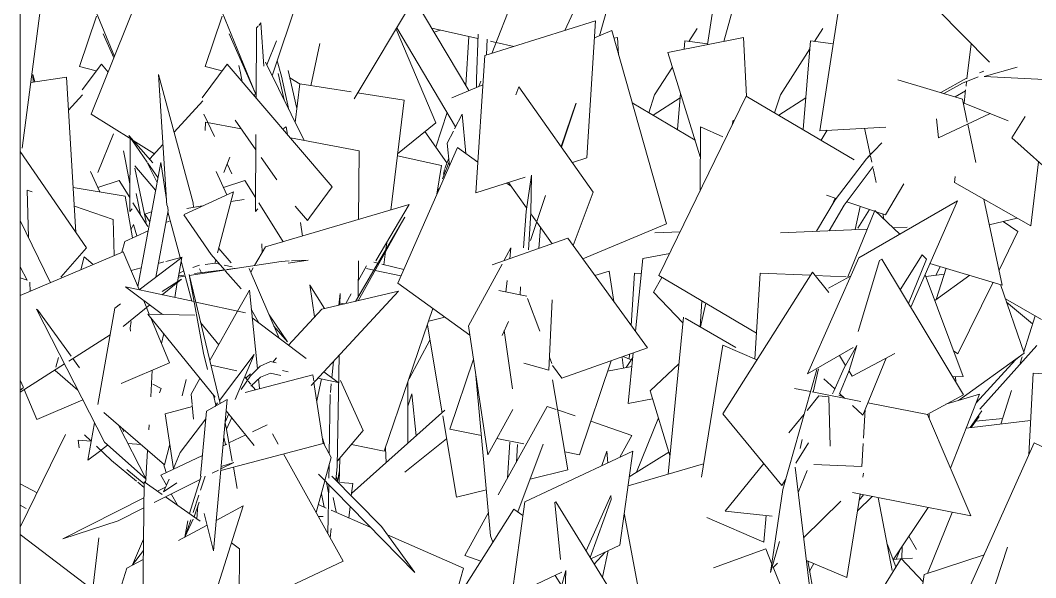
# Model space of a CAD drawing. Header units: inches. Extents: x 99 to 15695, y -7208 to 2559.
# Drawn here: x 14481.61 to 14487.71, y -3655.05 to -3651.7 of the extents above; entities that cross this region are included whole.
import ezdxf

# ---------------------------------------------------------------- set-up
doc = ezdxf.new("R2010")
doc.units = ezdxf.units.IN
doc.header["$LTSCALE"] = 96
doc.header["$MEASUREMENT"] = 0
doc.layers.add('Common', color=4, linetype='Continuous', lineweight=5)

msp = doc.modelspace()

# ---------------------------------------------------------------- linework, layer by layer
at = {"layer": 'Common'}
for p, q in [((14481.6142, -3622.3778), (14481.6142, -3657.4264)), ((14485.2516, -3650.9652), (14484.8814, -3651.7654)), ((14483.419, -3651.1584), (14483.1264, -3652.0365)), ((14484.1634, -3651.2662), (14483.6174, -3652.1756)), ((14485.2342, -3651.2898), (14485.0911, -3651.7968)), ((14485.9888, -3651.2898), (14485.8362, -3651.8304)), ((14482.3554, -3651.4804), (14482.0405, -3652.2677)), ((14484.4439, -3651.9026), (14484.5958, -3651.5165)), ((14481.7406, -3651.5847), (14481.625, -3652.4721)), ((14484.3069, -3652.1256), (14483.9788, -3651.5737)), ((14485.7784, -3651.5887), (14485.7382, -3651.8496)), ((14486.533, -3651.5887), (14486.4131, -3652.3667)), ((14481.9697, -3651.9823), (14482.0706, -3651.6793)), ((14482.0704, -3651.6563), (14482.1792, -3651.9209)), ((14482.7242, -3651.9823), (14482.8252, -3651.6793)), ((14482.825, -3651.6563), (14483.0235, -3652.1391)), ((14487.1162, -3651.6368), (14487.4301, -3651.9553)), ((14483.0328, -3651.7484), (14483.0413, -3651.7388)), ((14483.0451, -3651.7345), (14483.058, -3651.7199)), ((14483.058, -3651.7199), (14483.0752, -3651.9797)), ((14484.4019, -3651.9157), (14485.0673, -3651.7071)), ((14485.0673, -3651.7071), (14485.0143, -3652.53)), ((14482.1758, -3651.9292), (14482.1124, -3651.7861)), ((14483.0235, -3652.1391), (14482.8669, -3651.7861)), ((14483.0299, -3652.1705), (14483.0328, -3651.7484)), ((14483.8691, -3651.7564), (14484.1082, -3652.3187)), ((14483.8733, -3651.7494), (14484.2265, -3652.3435)), ((14484.3611, -3651.8134), (14484.0849, -3651.7521)), ((14484.0981, -3651.7744), (14484.1343, -3651.7631)), ((14484.3067, -3651.8013), (14484.2879, -3652.0936)), ((14484.3528, -3652.0563), (14484.362, -3651.7866)), ((14485.0607, -3651.8095), (14485.164, -3651.7662)), ((14485.164, -3651.7662), (14485.4927, -3652.9256)), ((14485.6266, -3651.8311), (14485.6767, -3651.7528)), ((14486.3812, -3651.8311), (14486.4312, -3651.7528)), ((14483.094, -3651.9704), (14483.1514, -3651.8269)), ((14483.3588, -3652.0965), (14483.4124, -3651.8435)), ((14484.4128, -3651.9123), (14484.4155, -3651.8176)), ((14484.4674, -3651.8369), (14484.4367, -3651.8301)), ((14484.5763, -3651.8611), (14484.4695, -3651.8374)), ((14485.1994, -3651.8073), (14485.1769, -3651.8117)), ((14485.2051, -3651.911), (14485.1994, -3651.8073)), ((14485.954, -3651.8073), (14485.4996, -3651.8964)), ((14485.6019, -3651.828), (14485.5979, -3651.8772)), ((14485.7389, -3651.8453), (14485.6019, -3651.828)), ((14485.954, -3651.8073), (14485.9731, -3652.1594)), ((14486.3565, -3651.828), (14486.3127, -3652.3602)), ((14486.4935, -3651.8453), (14486.3565, -3651.828)), ((14487.296, -3652.0545), (14487.3214, -3651.845)), ((14484.3488, -3652.7386), (14484.4019, -3651.9157)), ((14485.4996, -3651.8964), (14485.6952, -3652.5227)), ((14486.1759, -3652.1523), (14486.3526, -3651.8759)), ((14482.0703, -3652.008), (14481.9697, -3651.9823)), ((14481.9862, -3652.1216), (14482.1008, -3651.9668)), ((14482.1008, -3651.9668), (14482.1417, -3652.0146)), ((14482.706, -3652.1686), (14482.8553, -3651.9668)), ((14482.8248, -3652.008), (14482.7242, -3651.9823)), ((14482.8553, -3651.9668), (14483.4864, -3652.703)), ((14482.9348, -3652.0194), (14482.9254, -3651.9756)), ((14483.3175, -3652.4256), (14483.0865, -3651.9552)), ((14483.1812, -3652.04), (14483.1563, -3651.9469)), ((14485.4213, -3652.1523), (14485.5276, -3651.986)), ((14487.5965, -3651.9859), (14487.3986, -3652.0418)), ((14481.6765, -3652.0769), (14481.8913, -3652.0458)), ((14481.6923, -3652.0746), (14481.6895, -3652.0301)), ((14481.6895, -3652.0301), (14481.7012, -3652.0734)), ((14481.8913, -3652.0458), (14481.948, -3652.9772)), ((14482.4935, -3652.8156), (14482.4441, -3652.0301)), ((14482.4441, -3652.0301), (14482.6522, -3652.7986)), ((14482.9348, -3652.0194), (14482.9463, -3652.0729)), ((14483.1972, -3652.1806), (14483.1615, -3652.0228)), ((14483.2267, -3652.2408), (14483.1812, -3652.04)), ((14483.2747, -3652.2334), (14483.2222, -3652.0055)), ((14483.2933, -3652.0864), (14483.2323, -3652.0495)), ((14487.1384, -3652.1378), (14487.2966, -3652.0489)), ((14487.2681, -3652.0804), (14487.363, -3652.0441)), ((14487.3966, -3652.0103), (14487.3703, -3652.0202)), ((14487.3986, -3652.0418), (14488.0026, -3652.0723)), ((14483.2644, -3652.3175), (14483.2928, -3652.0863)), ((14483.2928, -3652.0863), (14483.5995, -3652.1339)), ((14484.2048, -3652.1684), (14484.3906, -3652.0905)), ((14484.3514, -3652.1069), (14484.3528, -3652.0563)), ((14484.3659, -3652.1009), (14484.378, -3652.0699)), ((14484.5887, -3652.1514), (14484.6069, -3652.1031)), ((14484.6069, -3652.1031), (14485.0529, -3652.7345)), ((14486.8816, -3652.0611), (14487.2682, -3652.1766)), ((14487.2681, -3652.0804), (14487.1569, -3652.1433)), ((14487.2905, -3652.0993), (14487.294, -3652.0705)), ((14481.9875, -3652.1513), (14481.9034, -3652.2436)), ((14483.019, -3652.1578), (14483.0302, -3652.1299)), ((14483.6388, -3652.14), (14483.9183, -3652.1834)), ((14485.3863, -3652.2586), (14485.4213, -3652.1523)), ((14485.4122, -3652.2739), (14485.5738, -3652.17)), ((14485.9714, -3652.1584), (14485.4468, -3653.2363)), ((14485.5761, -3652.1415), (14485.5582, -3652.3602)), ((14486.6179, -3652.5406), (14485.9714, -3652.1584)), ((14486.1409, -3652.2586), (14486.1759, -3652.1523)), ((14486.1668, -3652.2739), (14486.3284, -3652.17)), ((14487.2244, -3652.1635), (14487.2871, -3652.1273)), ((14487.2781, -3652.2017), (14487.2878, -3652.1214)), ((14482.7095, -3652.1871), (14482.5376, -3652.3756)), ((14483.9183, -3652.1834), (14483.8373, -3652.8428)), ((14484.8603, -3652.4618), (14484.948, -3652.2037)), ((14484.8624, -3652.4648), (14484.9496, -3652.2008)), ((14485.664, -3652.4227), (14485.2869, -3652.1998)), ((14487.2682, -3652.1766), (14487.2978, -3652.3146)), ((14487.5433, -3652.3073), (14487.2781, -3652.2017)), ((14482.0405, -3652.2677), (14482.2826, -3652.4198)), ((14482.7788, -3652.401), (14482.7161, -3652.2668)), ((14484.1078, -3652.4648), (14484.1759, -3652.2584)), ((14484.2204, -3652.3554), (14484.2655, -3652.2669)), ((14484.2655, -3652.2669), (14484.2883, -3652.5039)), ((14487.1245, -3652.4087), (14487.4356, -3652.2644)), ((14487.566, -3652.4087), (14487.6445, -3652.2808)), ((14482.7244, -3652.3657), (14482.7248, -3652.3153)), ((14482.7248, -3652.3153), (14482.9391, -3652.3552)), ((14483.0278, -3652.4819), (14482.9029, -3652.3034)), ((14483.2108, -3652.3434), (14483.1935, -3652.3537)), ((14483.2177, -3652.3895), (14483.2108, -3652.3434)), ((14484.1082, -3652.3187), (14483.8787, -3652.5061)), ((14485.6965, -3652.3433), (14485.6936, -3652.7292)), ((14485.8308, -3652.4026), (14485.6965, -3652.3433)), ((14485.8921, -3652.3044), (14485.8866, -3652.3327)), ((14486.4131, -3652.3667), (14486.8092, -3652.3447)), ((14486.7139, -3652.5094), (14486.6801, -3652.3518)), ((14487.1125, -3652.2949), (14487.1245, -3652.4087)), ((14487.3005, -3652.3271), (14487.35, -3652.5579)), ((14482.0803, -3652.6181), (14482.1732, -3652.3859)), ((14482.3758, -3652.5546), (14482.2662, -3652.396)), ((14482.2662, -3652.396), (14482.4095, -3652.5593)), ((14482.2707, -3652.8519), (14482.2737, -3652.4142)), ((14483.0253, -3652.8519), (14483.0284, -3652.3894)), ((14483.2355, -3652.4104), (14483.6473, -3652.487)), ((14484.0425, -3652.3723), (14484.1745, -3652.5592)), ((14484.177, -3652.4408), (14484.2133, -3652.3695)), ((14486.4562, -3652.3643), (14486.4206, -3652.4239)), ((14487.8694, -3652.6828), (14487.566, -3652.4087)), ((14482.2925, -3652.426), (14482.4192, -3652.5056)), ((14482.4705, -3652.4493), (14482.3915, -3652.5359)), ((14484.2381, -3652.4676), (14483.8793, -3653.2812)), ((14484.1901, -3652.5765), (14484.177, -3652.4408)), ((14484.3606, -3652.5561), (14484.2381, -3652.4676)), ((14486.785, -3652.4395), (14486.6919, -3652.5349)), ((14482.0122, -3653.0704), (14481.6142, -3652.4924)), ((14482.2332, -3652.4882), (14482.2427, -3652.5367)), ((14482.2427, -3652.5367), (14482.2718, -3652.6856)), ((14482.8349, -3652.6181), (14482.8723, -3652.5246)), ((14483.0589, -3652.5265), (14483.1535, -3652.6617)), ((14483.6473, -3652.487), (14483.6447, -3652.8996)), ((14483.8772, -3652.5181), (14484.143, -3652.5759)), ((14484.1857, -3652.5308), (14484.1613, -3652.5928)), ((14485.0143, -3652.53), (14484.9276, -3652.5572)), ((14486.6919, -3652.5349), (14486.5055, -3652.7807)), ((14486.7234, -3652.5008), (14486.6919, -3652.5349)), ((14486.7239, -3652.5564), (14486.7159, -3652.5187)), ((14482.4263, -3652.7227), (14482.3011, -3652.5766)), ((14482.3415, -3652.781), (14482.3019, -3652.5912)), ((14482.3189, -3653.3012), (14482.4572, -3652.5565)), ((14482.3746, -3652.5544), (14482.4348, -3652.677)), ((14482.4402, -3652.6479), (14482.3806, -3652.5616)), ((14482.4572, -3652.5565), (14482.4913, -3652.7799)), ((14482.8558, -3652.5659), (14482.8833, -3652.6248)), ((14484.143, -3652.5759), (14484.1149, -3652.7469)), ((14484.1476, -3652.6556), (14484.1878, -3652.5534)), ((14486.7336, -3652.5811), (14486.5598, -3652.8134)), ((14486.7499, -3652.6773), (14486.7319, -3652.5936)), ((14487.7261, -3652.5534), (14487.6794, -3652.9379)), ((14482.0356, -3652.6119), (14482.0916, -3652.7342)), ((14482.8543, -3652.752), (14482.7902, -3652.6119)), ((14484.1598, -3652.5996), (14484.1535, -3652.6287)), ((14484.6445, -3652.6459), (14484.3488, -3652.7386)), ((14484.6815, -3652.6343), (14484.65, -3652.8506)), ((14484.6781, -3652.8605), (14484.6815, -3652.6343)), ((14487.2202, -3652.6781), (14487.2246, -3652.6416)), ((14481.9316, -3652.707), (14482.2433, -3652.76)), ((14482.2072, -3652.6652), (14482.0796, -3652.7081)), ((14482.2713, -3652.7681), (14482.2072, -3652.6652)), ((14482.9618, -3652.6652), (14482.8342, -3652.7081)), ((14483.0258, -3652.7681), (14482.9618, -3652.6652)), ((14483.4864, -3652.703), (14483.3516, -3652.885)), ((14484.1313, -3652.7097), (14484.118, -3652.7282)), ((14484.5629, -3652.7023), (14484.5332, -3652.6808)), ((14484.653, -3652.8299), (14484.5451, -3652.6771)), ((14486.8063, -3652.8712), (14486.9173, -3652.6857)), ((14487.6794, -3652.9379), (14487.2202, -3652.6781)), ((14481.6637, -3653.0062), (14481.656, -3652.724)), ((14481.656, -3652.724), (14481.685, -3652.7339)), ((14482.2433, -3652.76), (14482.287, -3653.0102)), ((14482.3093, -3652.7425), (14482.3235, -3652.8124)), ((14482.3692, -3652.9164), (14482.3415, -3652.781)), ((14482.8929, -3652.7344), (14482.598, -3652.8687)), ((14482.7981, -3653.0989), (14482.8929, -3652.7344)), ((14482.9572, -3652.7796), (14482.878, -3652.7919)), ((14484.6771, -3653.026), (14484.7665, -3652.7551)), ((14485.0529, -3652.7345), (14484.9322, -3653.0555)), ((14486.3921, -3652.9703), (14486.5055, -3652.7807)), ((14486.4523, -3652.7536), (14486.5112, -3652.7732)), ((14486.4818, -3652.8204), (14486.5056, -3652.7713)), ((14487.3972, -3652.7782), (14487.5075, -3653.2926)), ((14481.9385, -3652.8203), (14482.1711, -3652.8996)), ((14482.2846, -3652.8362), (14482.2707, -3652.8519)), ((14482.3798, -3652.9425), (14482.2903, -3652.7987)), ((14482.3235, -3652.8124), (14482.3351, -3652.8707)), ((14482.497, -3652.8175), (14482.5011, -3652.8446)), ((14482.7083, -3652.8184), (14482.6143, -3652.8331)), ((14482.6522, -3652.7986), (14482.654, -3652.8269)), ((14483.0392, -3652.8362), (14483.0253, -3652.8519)), ((14483.1909, -3653.0333), (14483.0449, -3652.7987)), ((14483.0851, -3653.0645), (14483.9473, -3652.8104)), ((14483.337, -3652.9048), (14483.2642, -3652.8198)), ((14483.9473, -3652.8104), (14483.749, -3653.1479)), ((14486.4691, -3652.9669), (14486.5598, -3652.8134)), ((14486.5742, -3652.7941), (14486.7413, -3652.8496)), ((14486.6241, -3652.9601), (14486.6545, -3652.8208)), ((14486.6413, -3652.9522), (14486.7108, -3652.8395)), ((14486.6463, -3653.1289), (14487.2395, -3652.7873)), ((14487.2395, -3652.7873), (14486.9583, -3653.4256)), ((14482.1711, -3652.8996), (14482.177, -3653.1164)), ((14482.4021, -3652.8534), (14482.3615, -3652.867)), ((14482.3615, -3652.867), (14482.3908, -3652.9141)), ((14482.5011, -3652.8446), (14482.4268, -3653.2452)), ((14482.5738, -3653.1284), (14482.4994, -3652.8539)), ((14482.7599, -3653.1105), (14482.5951, -3652.8719)), ((14483.3516, -3652.8851), (14483.337, -3652.9048)), ((14483.9218, -3652.8852), (14483.6253, -3653.3906)), ((14483.6415, -3653.3869), (14483.9218, -3652.8852)), ((14484.6338, -3653.0703), (14484.65, -3652.8506)), ((14484.6652, -3653.0814), (14484.6781, -3652.8605)), ((14484.7098, -3652.9103), (14484.6778, -3652.8651)), ((14486.743, -3652.8454), (14486.5808, -3653.243)), ((14486.8933, -3652.9866), (14486.743, -3652.8454)), ((14486.7509, -3652.8528), (14486.8063, -3652.8712)), ((14486.7967, -3652.8958), (14486.7903, -3652.8659)), ((14487.5964, -3652.8909), (14487.4298, -3652.9306)), ((14481.6142, -3652.9047), (14481.7963, -3653.2788)), ((14482.2784, -3652.9612), (14482.2939, -3652.9292)), ((14482.2939, -3652.9292), (14482.3138, -3652.998)), ((14482.5138, -3652.907), (14482.4928, -3652.9165)), ((14483.3086, -3652.9986), (14483.2964, -3652.9171)), ((14484.8054, -3653.0457), (14484.7135, -3652.9156)), ((14484.7271, -3653.0731), (14484.7365, -3652.9481)), ((14485.4927, -3652.9256), (14484.9907, -3653.1361)), ((14486.1764, -3652.9798), (14486.6975, -3652.9569)), ((14486.8544, -3652.95), (14486.9376, -3652.9464)), ((14487.6018, -3652.972), (14487.5121, -3652.911)), ((14482.3809, -3652.9675), (14482.241, -3653.0312)), ((14484.4471, -3653.1712), (14484.9008, -3653.0122)), ((14484.9008, -3653.0122), (14485.3784, -3653.6705)), ((14485.4218, -3652.9798), (14485.5749, -3652.973)), ((14487.4882, -3653.2029), (14487.6018, -3652.972)), ((14481.8573, -3653.2457), (14482.0122, -3653.0704)), ((14482.241, -3653.0312), (14482.224, -3653.0963)), ((14482.8789, -3653.159), (14482.8049, -3653.0727)), ((14483.0202, -3653.1751), (14483.0851, -3653.0645)), ((14483.0651, -3653.0985), (14483.064, -3653.0449)), ((14483.8132, -3653.0387), (14483.8082, -3653.0788)), ((14484.559, -3653.0702), (14484.5172, -3653.1466)), ((14484.559, -3653.0702), (14484.5515, -3653.1346)), ((14481.6142, -3653.3564), (14482.2319, -3653.0929)), ((14481.9967, -3653.1237), (14481.9768, -3653.2018)), ((14482.0508, -3653.1702), (14481.9967, -3653.1237)), ((14482.2319, -3653.0929), (14482.327, -3653.3205)), ((14482.3272, -3653.3206), (14482.5833, -3653.1266)), ((14482.5865, -3653.1251), (14482.4883, -3653.1508)), ((14482.5833, -3653.1266), (14482.5575, -3653.2727)), ((14482.8408, -3653.2026), (14482.7599, -3653.1105)), ((14482.7814, -3653.1631), (14482.7871, -3653.1414)), ((14483.342, -3653.1434), (14483.2214, -3653.1619)), ((14483.2425, -3653.1478), (14483.342, -3653.1434)), ((14483.8067, -3653.0911), (14483.7969, -3653.1707)), ((14485.3498, -3653.1345), (14485.3056, -3653.5703)), ((14485.5118, -3653.1029), (14485.3498, -3653.1345)), ((14486.3391, -3653.8262), (14486.6463, -3653.1289)), ((14486.6424, -3653.5712), (14486.7712, -3653.1449)), ((14486.7712, -3653.1449), (14486.7842, -3653.1379)), ((14486.7842, -3653.1379), (14487.2759, -3653.9508)), ((14486.8954, -3653.3218), (14487.0269, -3653.112)), ((14486.9444, -3653.4027), (14487.053, -3653.1366)), ((14487.053, -3653.1366), (14487.0269, -3653.112)), ((14481.6561, -3653.2638), (14481.6142, -3653.1831)), ((14482.3396, -3653.1897), (14482.279, -3653.2056)), ((14482.4766, -3653.1539), (14482.4421, -3653.1629)), ((14482.5947, -3653.2075), (14482.5662, -3653.2234)), ((14482.6446, -3653.3897), (14482.5794, -3653.149)), ((14482.6283, -3653.2353), (14483.1791, -3653.1506)), ((14482.6888, -3653.1732), (14482.6503, -3653.1872)), ((14482.8395, -3653.2011), (14482.6606, -3653.2243)), ((14482.6897, -3653.1963), (14482.7009, -3653.2191)), ((14482.7243, -3653.1693), (14482.7863, -3653.1625)), ((14482.8099, -3653.1674), (14482.7863, -3653.1625)), ((14482.8373, -3653.1731), (14482.8866, -3653.1833)), ((14482.9404, -3653.316), (14482.8444, -3653.2068)), ((14482.9096, -3653.1921), (14482.8566, -3653.1989)), ((14483.1677, -3653.6117), (14482.9876, -3653.1933)), ((14482.9968, -3653.2148), (14483.0113, -3653.1901)), ((14483.1791, -3653.1506), (14483.2281, -3653.1484)), ((14483.6431, -3653.1475), (14483.6418, -3653.3626)), ((14483.6424, -3653.2673), (14483.6913, -3653.177)), ((14483.6926, -3653.1942), (14483.7353, -3653.2032)), ((14483.7353, -3653.1561), (14483.7595, -3653.1618)), ((14483.7431, -3653.2049), (14483.8984, -3653.2379)), ((14483.7833, -3653.1675), (14483.9156, -3653.1988)), ((14484.5053, -3653.1683), (14484.3035, -3653.5377)), ((14487.5075, -3653.2926), (14487.0739, -3653.1631)), ((14487.1345, -3653.1812), (14487.1081, -3653.2348)), ((14487.1118, -3653.3797), (14487.1716, -3653.1923)), ((14481.6142, -3653.2491), (14481.6561, -3653.2638)), ((14482.5825, -3653.2568), (14482.4659, -3653.331)), ((14482.4665, -3653.3509), (14482.5825, -3653.2568)), ((14482.5623, -3653.2454), (14482.6038, -3653.2391)), ((14482.5961, -3653.2327), (14482.5639, -3653.2368)), ((14482.8146, -3654.0032), (14482.6272, -3653.2305)), ((14482.6272, -3653.2305), (14482.7131, -3653.7015)), ((14484.5283, -3653.3348), (14484.5364, -3653.2651)), ((14485.0631, -3653.236), (14485.1486, -3653.2097)), ((14485.1486, -3653.2097), (14485.1756, -3653.391)), ((14485.2997, -3653.2208), (14485.2805, -3653.5355)), ((14485.3409, -3653.2226), (14485.2997, -3653.2208)), ((14485.4142, -3653.3364), (14485.465, -3653.2471)), ((14485.4468, -3653.2363), (14486.0322, -3653.5824)), ((14486.3681, -3653.2164), (14485.8303, -3654.0647)), ((14486.0542, -3653.2208), (14486.0228, -3653.7368)), ((14486.3572, -3653.2336), (14486.0542, -3653.2208)), ((14486.467, -3653.3367), (14486.3681, -3653.2164)), ((14486.5716, -3653.2426), (14486.3831, -3653.2347)), ((14486.4656, -3653.3107), (14486.5978, -3653.239)), ((14487.0441, -3653.2308), (14487.2725, -3653.841)), ((14487.1601, -3653.2284), (14487.0484, -3653.2422)), ((14487.1024, -3653.3865), (14487.3128, -3653.2345)), ((14481.6725, -3653.3316), (14481.671, -3653.2757)), ((14482.6567, -3653.3923), (14482.2451, -3653.3027)), ((14482.2451, -3653.3027), (14482.4669, -3653.4694)), ((14482.5566, -3653.2778), (14482.5408, -3653.3671)), ((14482.9889, -3653.3241), (14482.9186, -3653.4494)), ((14483.0374, -3653.795), (14482.9889, -3653.3241)), ((14483.3809, -3653.4832), (14483.3524, -3653.2917)), ((14483.4401, -3653.4338), (14483.3526, -3653.2931)), ((14483.8793, -3653.2812), (14484.312, -3653.594)), ((14484.4857, -3653.3264), (14484.6536, -3653.3595)), ((14484.6167, -3653.3038), (14484.6133, -3653.3516)), ((14487.2413, -3653.7048), (14487.4522, -3653.2761)), ((14487.4973, -3653.2896), (14487.6393, -3653.7011)), ((14482.3536, -3653.3842), (14482.3707, -3653.4253)), ((14483.3607, -3653.895), (14483.8835, -3653.3304)), ((14483.8835, -3653.3304), (14483.423, -3653.4378)), ((14483.5265, -3653.4137), (14483.5332, -3653.3439)), ((14483.5332, -3653.3439), (14483.5321, -3653.4124)), ((14483.5684, -3653.4039), (14483.6005, -3653.3446)), ((14484.6587, -3653.3733), (14484.7316, -3653.5689)), ((14484.7857, -3653.8037), (14484.8067, -3653.3812)), ((14485.5912, -3653.5189), (14485.4142, -3653.3364)), ((14485.7046, -3653.3888), (14485.6944, -3653.5431)), ((14487.527, -3653.3757), (14487.7439, -3653.499)), ((14481.7124, -3653.4381), (14482.1189, -3654.2367)), ((14481.7195, -3653.4444), (14481.7124, -3653.4381)), ((14481.9197, -3653.7202), (14481.7195, -3653.4444)), ((14482.0789, -3654.0094), (14482.181, -3653.4313)), ((14482.181, -3653.4313), (14482.2149, -3653.4056)), ((14482.2308, -3653.5422), (14482.3909, -3653.4123)), ((14482.3718, -3653.4278), (14482.3884, -3653.4675)), ((14482.9651, -3653.4595), (14482.667, -3653.3946)), ((14482.9183, -3653.4498), (14482.7522, -3653.746)), ((14483.0451, -3653.5196), (14483.0005, -3653.4368)), ((14483.423, -3653.4378), (14483.2233, -3653.6535)), ((14483.5621, -3653.4054), (14483.5377, -3653.4008)), ((14484.0911, -3653.4343), (14483.7981, -3654.2905)), ((14485.7276, -3653.4023), (14485.6967, -3653.5444)), ((14487.69, -3653.5266), (14487.5339, -3653.3955)), ((14482.2726, -3653.5507), (14482.2798, -3653.5119)), ((14482.7846, -3653.9666), (14482.3795, -3653.4673)), ((14482.3795, -3653.4673), (14482.662, -3653.4741)), ((14482.3975, -3653.4895), (14482.5105, -3653.76)), ((14483.3297, -3653.7335), (14483.006, -3653.4903)), ((14483.1077, -3653.4723), (14483.2188, -3653.6331)), ((14484.1622, -3653.4857), (14484.0654, -3653.5093)), ((14484.5062, -3653.5955), (14484.5434, -3653.511)), ((14485.5945, -3653.4846), (14485.5016, -3654.4273)), ((14485.9081, -3653.6683), (14485.6054, -3653.4909)), ((14487.6369, -3653.6942), (14487.7057, -3653.4773)), ((14482.2756, -3653.5702), (14482.2726, -3653.5507)), ((14482.6966, -3653.5168), (14482.8055, -3653.651)), ((14483.2188, -3653.6331), (14483.1366, -3653.5395)), ((14484.0571, -3653.5334), (14484.146, -3654.0591)), ((14484.3035, -3653.5377), (14484.4201, -3654.3126)), ((14484.519, -3653.5665), (14484.5675, -3653.9166)), ((14481.9064, -3653.7487), (14482.1526, -3653.592)), ((14482.4747, -3653.5846), (14482.4618, -3653.6433)), ((14484.0724, -3653.6234), (14483.9472, -3653.8547)), ((14485.3784, -3653.6705), (14484.8635, -3653.8509)), ((14485.83, -3653.6541), (14485.7022, -3654.4465)), ((14486.0349, -3653.742), (14485.83, -3653.6541)), ((14486.613, -3653.6685), (14486.3391, -3653.8262)), ((14486.6357, -3653.6554), (14486.5589, -3653.7905)), ((14486.5898, -3653.8064), (14486.6357, -3653.6554)), ((14487.2148, -3653.6867), (14487.2413, -3653.7048)), ((14487.3721, -3654.0385), (14487.716, -3653.656)), ((14481.8426, -3653.7278), (14481.8278, -3653.786)), ((14481.9704, -3653.7899), (14481.9297, -3653.7339)), ((14482.7131, -3653.7015), (14482.7371, -3653.8005)), ((14483.0176, -3653.7098), (14482.8101, -3653.9849)), ((14482.9028, -3653.98), (14483.0176, -3653.7098)), ((14483.115, -3653.7526), (14483.0535, -3653.7792)), ((14483.115, -3653.7526), (14483.1492, -3653.7588)), ((14483.1524, -3653.73), (14483.1292, -3653.7551)), ((14483.4841, -3653.8495), (14483.4936, -3653.7515)), ((14483.5271, -3653.7154), (14483.516, -3654.3824)), ((14484.1914, -3654.1582), (14484.3335, -3653.7368)), ((14484.7896, -3653.7248), (14484.8044, -3653.7644)), ((14485.1602, -3653.7469), (14484.9698, -3654.3118)), ((14485.2258, -3653.7277), (14485.2353, -3653.7912)), ((14485.2803, -3653.742), (14485.2327, -3653.7216)), ((14485.2897, -3653.7272), (14485.2511, -3653.788)), ((14485.2924, -3653.7006), (14485.2616, -3654.0041)), ((14485.2699, -3653.7085), (14485.2682, -3653.7368)), ((14486.5673, -3653.7758), (14486.5309, -3653.7157)), ((14486.8622, -3653.7029), (14486.6064, -3653.8406)), ((14486.6703, -3654.0744), (14486.8105, -3653.7307)), ((14487.6393, -3653.7011), (14487.245, -3653.9859)), ((14487.5879, -3653.7408), (14487.3504, -3654.0001)), ((14487.6169, -3653.7173), (14487.5879, -3653.7408)), ((14487.6153, -3653.7623), (14487.6273, -3653.7244)), ((14481.6142, -3653.9347), (14481.8793, -3653.766)), ((14481.8228, -3653.8054), (14481.9592, -3653.9229)), ((14482.5105, -3653.76), (14482.2187, -3653.8845)), ((14482.3969, -3653.9635), (14482.4064, -3653.8044)), ((14482.7588, -3653.7732), (14482.9136, -3653.8072)), ((14483.0535, -3653.7792), (14482.9948, -3653.8368)), ((14483.187, -3653.8053), (14483.2209, -3653.8127)), ((14483.5225, -3653.8783), (14483.4362, -3653.8135)), ((14484.6356, -3653.7614), (14484.7857, -3653.8037)), ((14484.8635, -3653.8509), (14484.8083, -3653.775)), ((14485.2842, -3653.7814), (14485.1388, -3653.8106)), ((14485.5669, -3653.765), (14485.3945, -3653.9267)), ((14486.3949, -3653.8), (14486.1906, -3654.5191)), ((14486.3727, -3653.9354), (14486.405, -3653.7953)), ((14486.5589, -3653.7905), (14486.4964, -3653.9288)), ((14486.5898, -3653.8064), (14486.5303, -3653.9463)), ((14486.6064, -3653.8406), (14486.5881, -3653.8104)), ((14481.6332, -3653.9085), (14481.6142, -3653.863)), ((14482.5849, -3653.9571), (14482.61, -3653.8587)), ((14482.6923, -3653.8528), (14482.6391, -3653.9476)), ((14482.9948, -3653.8368), (14482.9389, -3653.9191)), ((14482.9611, -3653.8428), (14482.9772, -3653.8627)), ((14483.3699, -3653.8312), (14482.9632, -3653.9386)), ((14482.9685, -3653.8519), (14482.9956, -3653.8252)), ((14482.9826, -3653.8693), (14482.9968, -3653.8868)), ((14482.9973, -3653.899), (14483.0553, -3653.8449)), ((14483.0494, -3653.911), (14483.0437, -3653.8557)), ((14483.0553, -3653.8449), (14483.1158, -3653.8215)), ((14483.1158, -3653.8215), (14483.1786, -3653.8357)), ((14483.3754, -3653.8682), (14483.3699, -3653.8312)), ((14483.4319, -3654.2431), (14483.3768, -3653.8776)), ((14483.3933, -3653.9867), (14483.4219, -3653.8564)), ((14483.4007, -3653.8518), (14483.5225, -3653.8783)), ((14483.6729, -3654.1661), (14483.5357, -3653.8658)), ((14483.9402, -3653.875), (14483.9398, -3654.2428)), ((14484.3485, -3653.8362), (14484.437, -3654.7968)), ((14484.9, -3654.4026), (14484.8085, -3653.862)), ((14486.4365, -3653.8548), (14486.502, -3653.9164)), ((14487.2725, -3653.841), (14487.2111, -3653.8436)), ((14487.2285, -3653.8724), (14487.2264, -3653.843)), ((14487.6933, -3653.8223), (14487.667, -3654.3118)), ((14488.4829, -3653.8766), (14487.6933, -3653.8223)), ((14481.6316, -3653.9098), (14481.6142, -3653.9239)), ((14481.7133, -3654.1001), (14481.6379, -3653.9197)), ((14482.4605, -3653.9142), (14482.4104, -3653.8876)), ((14482.4488, -3653.9405), (14482.4605, -3653.9142)), ((14483.0026, -3653.894), (14483.0255, -3653.9221)), ((14483.4756, -3653.9369), (14483.4805, -3653.8862)), ((14485.3945, -3653.9267), (14485.5125, -3654.3164)), ((14486.26, -3653.9133), (14486.3573, -3653.9324)), ((14486.3669, -3653.9343), (14486.6579, -3653.9913)), ((14486.4964, -3653.9288), (14486.4884, -3653.9466)), ((14487.4996, -3654.1273), (14487.5633, -3653.9262)), ((14481.9894, -3653.9823), (14481.7133, -3654.1001)), ((14482.6391, -3653.9476), (14482.6455, -3654.0099)), ((14482.8556, -3653.9803), (14482.7311, -3654.0497)), ((14482.7743, -3653.9539), (14482.7887, -3654.0133)), ((14482.7743, -3654.8885), (14482.8556, -3653.9803)), ((14483.4684, -3654.3064), (14483.4744, -3653.9498)), ((14483.9401, -3654.0191), (14483.9647, -3653.9461)), ((14483.9647, -3653.9461), (14483.9895, -3654.1986)), ((14485.2616, -3654.0041), (14485.4092, -3653.9752)), ((14486.337, -3654.0449), (14486.4076, -3653.9584)), ((14486.4076, -3653.9584), (14486.467, -3653.9644)), ((14486.467, -3653.9644), (14486.4752, -3654.2599)), ((14486.5529, -3653.9641), (14486.5276, -3653.9533)), ((14486.5313, -3653.9439), (14486.5618, -3653.9725)), ((14486.7008, -3653.9997), (14487.0593, -3654.07)), ((14487.2759, -3653.9508), (14487.0569, -3654.0695)), ((14487.1696, -3654.0084), (14487.3706, -3653.9483)), ((14487.3706, -3653.9483), (14487.1968, -3654.3923)), ((14482.1157, -3654.0577), (14482.4793, -3654.3709)), ((14482.6468, -3654.0221), (14482.4832, -3654.0653)), ((14482.6459, -3654.0137), (14482.6546, -3654.0974)), ((14482.7311, -3654.0497), (14482.6961, -3654.4405)), ((14482.7986, -3654.0002), (14482.7832, -3654.0207)), ((14483.0185, -3654.2549), (14482.8497, -3654.0468)), ((14483.6026, -3654.5432), (14484.1626, -3654.0443)), ((14484.4201, -3654.3126), (14484.5697, -3654.0389)), ((14484.4832, -3654.5516), (14484.776, -3654.0208)), ((14484.776, -3654.0208), (14484.8306, -3654.0395)), ((14484.839, -3654.0424), (14484.9441, -3654.0783)), ((14486.6079, -3654.0158), (14486.6703, -3654.0744)), ((14486.6744, -3654.2123), (14486.685, -3654.0383)), ((14487.316, -3654.1485), (14487.3859, -3654.0478)), ((14482.0198, -3654.3439), (14482.0594, -3654.1198)), ((14482.4832, -3654.0653), (14482.5329, -3654.3955)), ((14482.727, -3654.0952), (14482.5746, -3654.2973)), ((14482.8498, -3654.1483), (14482.8431, -3654.1206)), ((14482.8655, -3654.0662), (14482.8435, -3654.1161)), ((14482.8832, -3654.088), (14482.8515, -3654.1576)), ((14484.1493, -3654.0783), (14484.2317, -3654.5659)), ((14485.0377, -3654.1103), (14485.2845, -3654.1948)), ((14485.3123, -3654.4165), (14485.4441, -3654.0903)), ((14485.8303, -3654.0647), (14486.1843, -3654.4949)), ((14486.2272, -3654.1797), (14486.3191, -3654.067)), ((14487.0593, -3654.07), (14487.3184, -3654.677)), ((14487.0693, -3654.0675), (14487.0696, -3654.0943)), ((14487.2911, -3654.1514), (14487.678, -3654.1066)), ((14487.322, -3654.1479), (14487.3684, -3654.0809)), ((14487.5104, -3654.0931), (14487.3489, -3654.1091)), ((14482.3691, -3654.4585), (14482.2036, -3654.1334)), ((14482.2353, -3654.1742), (14482.2261, -3654.1527)), ((14482.3851, -3654.1608), (14482.3868, -3654.1318)), ((14482.8866, -3654.3502), (14482.8498, -3654.1483)), ((14483.0968, -3654.132), (14483.0078, -3654.1739)), ((14483.5188, -3654.3474), (14483.6729, -3654.1661)), ((14484.3816, -3654.1957), (14484.1914, -3654.1582)), ((14481.8858, -3654.1907), (14481.6142, -3654.7464)), ((14481.9681, -3654.2706), (14481.9619, -3654.2244)), ((14481.9619, -3654.2244), (14482.04, -3654.2297)), ((14481.9993, -3654.1917), (14482.0394, -3654.2296)), ((14482.1189, -3654.2367), (14482.3691, -3654.4585)), ((14482.8176, -3654.4053), (14483.4319, -3654.2431)), ((14482.8354, -3654.2059), (14482.8461, -3654.2501)), ((14482.968, -3654.1927), (14482.8666, -3654.2405)), ((14483.1615, -3654.2478), (14483.1269, -3654.1859)), ((14483.4427, -3654.2585), (14483.4271, -3654.2114)), ((14484.1724, -3654.2152), (14483.9222, -3654.4151)), ((14484.6372, -3654.2462), (14484.474, -3654.214)), ((14484.5524, -3654.235), (14484.5385, -3654.4514)), ((14485.2845, -3654.1948), (14485.2125, -3654.3254)), ((14486.2688, -3654.3616), (14486.3456, -3654.2405)), ((14486.2945, -3654.2744), (14486.3069, -3654.2206)), ((14486.6641, -3654.3818), (14486.6725, -3654.2431)), ((14487.6993, -3654.2396), (14487.2838, -3655.1689)), ((14488.2134, -3654.4839), (14487.6993, -3654.2396)), ((14482.0977, -3654.2849), (14482.0198, -3654.3439)), ((14482.0722, -3654.2607), (14482.1625, -3654.3463)), ((14482.1385, -3654.254), (14482.1008, -3654.2826)), ((14482.2602, -3654.2445), (14482.3388, -3654.2498)), ((14482.3675, -3654.4553), (14482.3776, -3654.2855)), ((14482.4793, -3654.3709), (14482.5107, -3654.248)), ((14482.5746, -3654.2973), (14482.5335, -3654.3939)), ((14482.853, -3654.2469), (14482.8308, -3654.2573)), ((14483.4797, -3654.3273), (14483.4358, -3654.2457)), ((14483.7981, -3654.2905), (14483.6025, -3654.249)), ((14483.8053, -3654.2693), (14483.8094, -3654.359)), ((14484.5975, -3654.2502), (14484.5916, -3654.355)), ((14484.6005, -3654.6546), (14484.7527, -3654.2477)), ((14484.6424, -3654.593), (14485.2905, -3654.2888)), ((14484.9698, -3654.3118), (14484.8823, -3654.2945)), ((14485.1353, -3654.2903), (14485.1038, -3654.3764)), ((14485.1413, -3654.3588), (14485.1353, -3654.2903)), ((14485.2905, -3654.2888), (14485.2131, -3654.8531)), ((14485.5064, -3654.2961), (14485.2694, -3654.4431)), ((14482.1625, -3654.3463), (14482.3113, -3654.4692)), ((14482.7073, -3654.3156), (14482.4567, -3654.4337)), ((14482.8962, -3654.3571), (14482.8184, -3654.3963)), ((14482.8196, -3654.3822), (14482.8962, -3654.3571)), ((14483.5528, -3654.949), (14483.1939, -3654.3059)), ((14483.4426, -3654.4651), (14483.4797, -3654.3273)), ((14483.5272, -3654.4771), (14483.5321, -3654.3318)), ((14485.7153, -3654.3648), (14485.2619, -3654.4973)), ((14485.8437, -3654.6503), (14486.0768, -3654.3643)), ((14482.3575, -3654.4857), (14482.2543, -3654.4004)), ((14482.4902, -3654.4179), (14482.4731, -3654.3655)), ((14482.8047, -3654.4032), (14482.7665, -3654.4224)), ((14482.9164, -3654.5138), (14482.893, -3654.3853)), ((14483.466, -3654.4519), (14483.4673, -3654.3733)), ((14483.516, -3654.3824), (14483.5081, -3654.4641)), ((14483.5181, -3654.4696), (14483.5296, -3654.4069)), ((14484.6741, -3654.4578), (14484.9, -3654.4026)), ((14486.2639, -3654.3862), (14486.3666, -3655.2224)), ((14486.2824, -3654.5374), (14486.3367, -3654.4066)), ((14486.3768, -3654.3697), (14486.6641, -3654.3818)), ((14486.6712, -3654.4451), (14486.675, -3654.4217)), ((14481.6142, -3654.4856), (14481.7154, -3654.5393)), ((14482.3197, -3654.4761), (14482.3573, -3654.5072)), ((14482.3577, -3654.4747), (14482.3491, -3655.2351)), ((14482.465, -3654.5497), (14482.3577, -3654.4747)), ((14482.3659, -3654.4805), (14482.3674, -3654.457)), ((14482.6942, -3654.4588), (14482.4167, -3654.5985)), ((14482.4567, -3654.4337), (14482.4908, -3654.4947)), ((14482.5067, -3654.4572), (14482.474, -3654.534)), ((14482.474, -3654.534), (14482.553, -3654.4789)), ((14482.6672, -3654.5427), (14482.7001, -3654.4403)), ((14482.6951, -3654.5235), (14482.7235, -3654.4393)), ((14483.3906, -3654.6584), (14483.4421, -3654.4672)), ((14483.4043, -3654.4287), (14483.9826, -3655.0178)), ((14483.452, -3654.4773), (14483.4646, -3654.5389)), ((14483.7814, -3654.7425), (14483.484, -3654.4395)), ((14483.5196, -3654.4758), (14483.5105, -3654.4394)), ((14483.6092, -3654.4829), (14483.535, -3654.4777)), ((14483.6009, -3654.5587), (14483.6092, -3654.4829)), ((14486.1843, -3654.4949), (14486.2082, -3654.4573)), ((14482.437, -3654.5302), (14482.4862, -3654.5054)), ((14482.5197, -3654.5466), (14482.5576, -3654.6144)), ((14482.6294, -3654.6645), (14482.6672, -3654.5427)), ((14483.4211, -3654.5449), (14483.4373, -3654.6253)), ((14483.4605, -3654.7836), (14483.4654, -3654.4909)), ((14484.2317, -3654.5659), (14484.4117, -3654.5219)), ((14486.1906, -3654.5191), (14486.1174, -3655.0188)), ((14486.5739, -3655.0486), (14486.6548, -3654.5469)), ((14487.3184, -3654.677), (14486.6081, -3654.5378)), ((14481.8704, -3654.8154), (14482.3566, -3654.5707)), ((14482.6946, -3654.71), (14482.4853, -3654.5639)), ((14482.6516, -3654.6574), (14482.6853, -3654.5538)), ((14482.6869, -3654.5961), (14482.6574, -3654.6841)), ((14483.5095, -3654.6538), (14483.492, -3654.5685)), ((14484.565, -3655.1574), (14484.6424, -3654.593)), ((14484.8226, -3654.5977), (14484.8274, -3654.5928)), ((14484.8566, -3654.9389), (14484.8226, -3654.5977)), ((14484.8274, -3654.5928), (14485.261, -3655.2945)), ((14485.1586, -3654.5559), (14485.01, -3654.8882)), ((14485.034, -3654.9271), (14485.1607, -3654.5803)), ((14485.1607, -3654.5803), (14485.1586, -3654.5559)), ((14486.3158, -3654.8087), (14486.5395, -3654.59)), ((14486.7265, -3654.561), (14486.6387, -3654.6469)), ((14486.6752, -3654.5509), (14486.6489, -3654.5832)), ((14486.7631, -3654.5682), (14486.8476, -3655.0061)), ((14481.6142, -3654.6146), (14481.649, -3654.6334)), ((14482.3559, -3654.629), (14482.2009, -3654.7071)), ((14482.6804, -3654.6157), (14482.6733, -3654.6952)), ((14482.7179, -3654.6631), (14482.7743, -3654.8885)), ((14482.9514, -3654.6187), (14482.7907, -3654.7049)), ((14482.8009, -3655.0919), (14482.9514, -3654.6187)), ((14483.4035, -3654.6105), (14483.4497, -3654.6308)), ((14483.4797, -3654.644), (14483.7185, -3654.7487)), ((14483.5865, -3654.6908), (14483.594, -3654.622)), ((14484.5764, -3654.6377), (14484.1202, -3655.355)), ((14484.2821, -3654.9161), (14484.4243, -3654.6584)), ((14484.631, -3654.6758), (14484.5764, -3654.6377)), ((14485.2394, -3654.6616), (14485.3585, -3655.3014)), ((14486.1273, -3654.6791), (14485.8437, -3654.6503)), ((14487.0622, -3654.6268), (14486.8534, -3654.9421)), ((14487.0582, -3655.0229), (14487.2072, -3654.657)), ((14482.2009, -3654.7071), (14481.8704, -3654.8154)), ((14482.6524, -3654.6973), (14482.6025, -3654.8058)), ((14482.6367, -3654.7025), (14482.6025, -3654.8058)), ((14482.6025, -3654.8058), (14482.6202, -3654.7079)), ((14483.4035, -3654.6814), (14483.4325, -3654.6817)), ((14485.7346, -3654.6887), (14486.0763, -3654.8353)), ((14486.0763, -3654.8353), (14486.091, -3654.6754)), ((14481.6142, -3654.7893), (14482.0495, -3655.1216)), ((14482.7357, -3654.7344), (14482.5645, -3654.8262)), ((14483.4799, -3654.7544), (14483.4746, -3654.8088)), ((14483.9826, -3655.0178), (14483.7814, -3654.7425)), ((14482.0852, -3654.8101), (14482.0108, -3655.4597)), ((14482.3538, -3654.8171), (14482.2878, -3654.9725)), ((14482.9307, -3654.875), (14482.8809, -3654.8402)), ((14483.8178, -3654.7923), (14484.2737, -3654.9924)), ((14484.437, -3654.7968), (14484.4509, -3654.835)), ((14486.1174, -3655.0188), (14486.1707, -3654.8313)), ((14486.8168, -3654.8467), (14486.8695, -3654.984)), ((14486.9938, -3654.8789), (14486.9471, -3654.8005)), ((14482.2878, -3654.9725), (14482.353, -3654.886)), ((14482.9219, -3655.6577), (14482.9307, -3654.875)), ((14485.2131, -3654.8531), (14485.0388, -3654.9349)), ((14485.0591, -3654.9678), (14485.1235, -3654.8952)), ((14485.1423, -3654.8864), (14485.1076, -3655.0462)), ((14485.7749, -3654.9898), (14486.0878, -3654.8749)), ((14486.0878, -3654.8749), (14486.125, -3654.9673)), ((14486.8701, -3654.9381), (14486.8949, -3654.8795)), ((14486.9059, -3654.9357), (14486.9066, -3654.8618)), ((14487.3987, -3654.9119), (14487.0391, -3655.0291)), ((14487.3905, -3655.3168), (14487.5399, -3654.8659)), ((14482.3524, -3654.9399), (14482.2537, -3654.9928)), ((14482.9266, -3655.2442), (14483.5528, -3654.949)), ((14484.3784, -3654.9491), (14484.2821, -3654.9161)), ((14486.133, -3654.9874), (14486.1593, -3654.9616)), ((14486.3325, -3654.9452), (14486.5739, -3655.0486)), ((14486.3994, -3655.2675), (14486.34, -3654.9483)), ((14486.3515, -3655.0105), (14486.3767, -3654.9641)), ((14486.9006, -3654.9335), (14486.6873, -3655.2797)), ((14486.8989, -3654.9362), (14486.8554, -3654.939)), ((14487.0326, -3655.0745), (14486.9006, -3654.9335)), ((14486.9689, -3654.9315), (14486.9028, -3654.9359)), ((14482.2537, -3654.9928), (14482.1031, -3655.466)), ((14484.2737, -3654.9924), (14484.2136, -3655.2082)), ((14484.8643, -3655.0168), (14484.565, -3655.1574)), ((14484.8628, -3655.0963), (14484.8251, -3655.0353)), ((14484.889, -3655.0052), (14484.8575, -3655.1146)), ((14484.8835, -3655.1287), (14484.889, -3655.0052)), ((14486.1323, -3654.9856), (14486.198, -3655.149)), ((14487.0391, -3655.0291), (14486.9693, -3655.5193))]:
    msp.add_line(p, q, dxfattribs=at)

doc.saveas('drawing.dxf')
